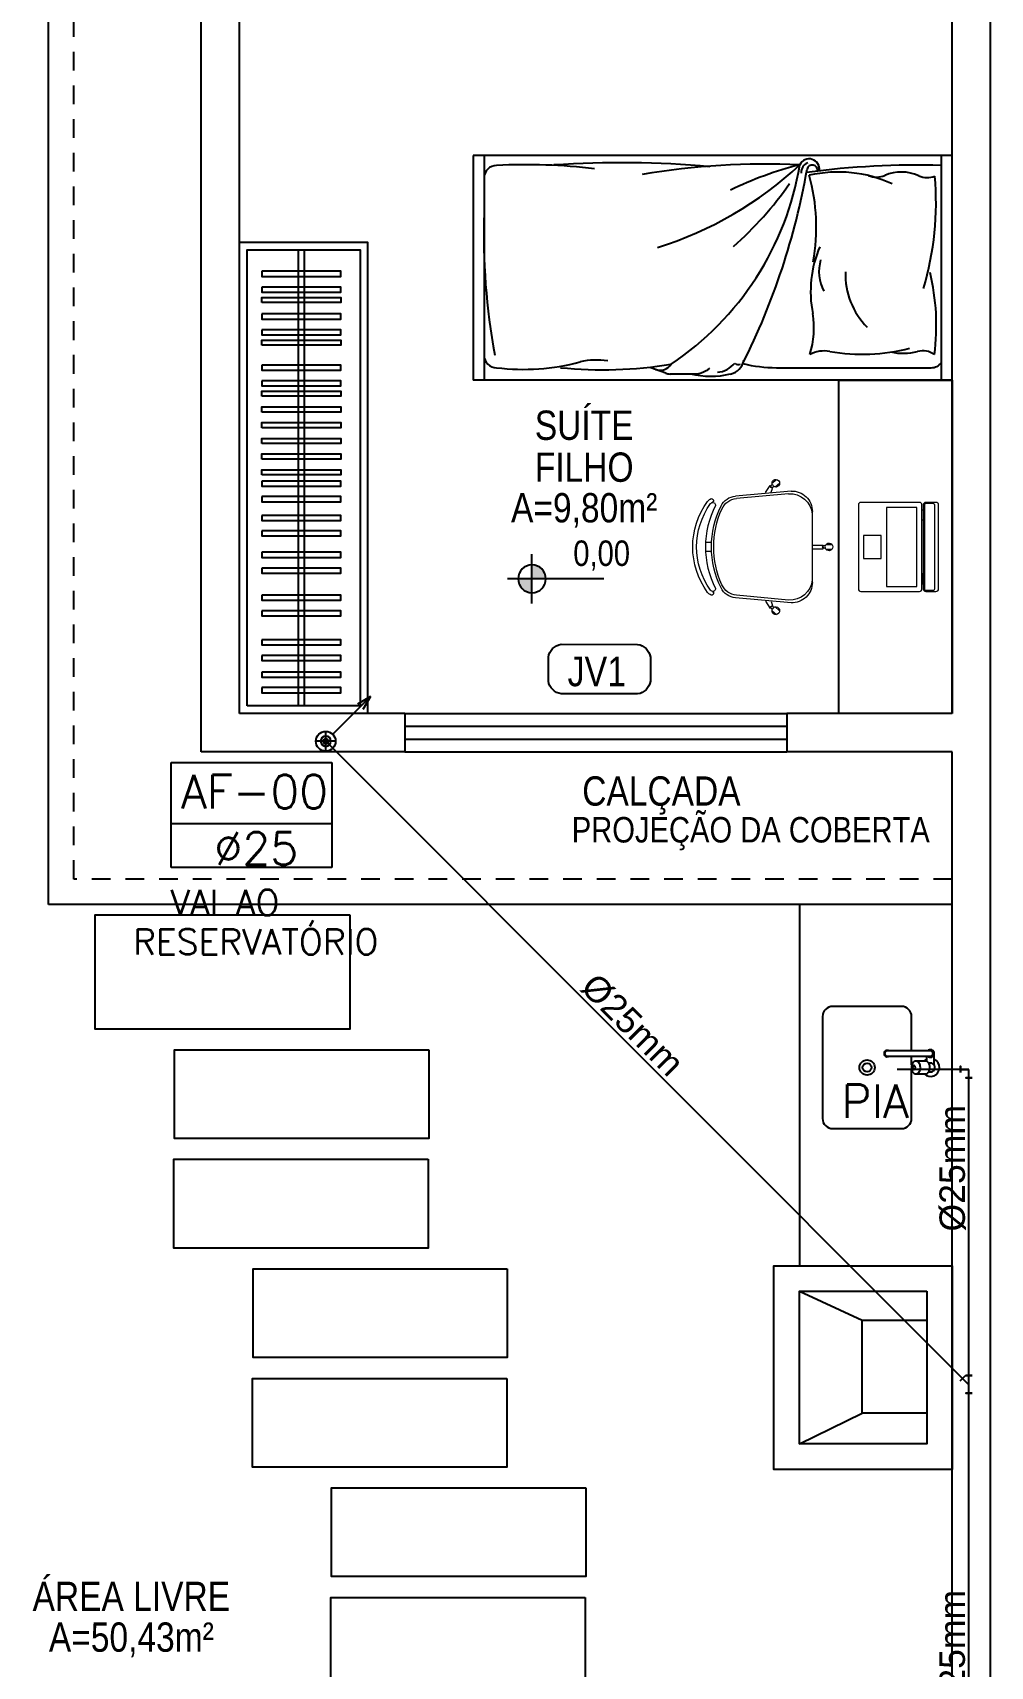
# Model space of a CAD drawing. Header units: millimetres. Extents: x 3923 to 4007, y 744 to 863.
# Drawn here: x 3956.42 to 3962.82, y 823.62 to 834.53 of the extents above; entities that cross this region are included whole.
import ezdxf
from ezdxf.enums import TextEntityAlignment as Align

# ---------------------------------------------------------------- set-up
doc = ezdxf.new("R2010")
doc.units = ezdxf.units.MM
doc.linetypes.add('CONTINU', pattern=[0])
doc.linetypes.add('HIDDEN2', pattern=[0.1875, 0.125, -0.0625])
for name, color, linetype in [('-HIDRO', 8, 'Continuous'), ('A-PEN-W', 7, 'Continuous'), ('AF', 5, 'Continuous'), ('COTAS', 7, 'Continuous'), ('Diametro', 2, 'Continuous'), ('DIVERSOS', 1, 'Continuous'), ('E-txt-g', 3, 'Continuous'), ('HID-TUBPRIMARIO', 5, 'Continuous'), ('Prumadas_L', 1, 'Continuous'), ('Prumadas_Q', 3, 'Continuous'), ('Prumadas_T', 2, 'Continuous'), ('TEXTO', 3, 'Continuous')]:
    doc.layers.add(name, color=color, linetype=linetype)
doc.layers.add('E-Lay-9', color=9, linetype='Continuous', lineweight=9)
doc.layers.add('E-Txt-W', color=7, linetype='Continuous', lineweight=20)
doc.styles.add('F2', font='ARIALN.TTF')
doc.styles.add('REG60', font='romans.shx', dxfattribs={"width": 0.8, "height": 0.15})
doc.styles.add('REG80', font='romans.shx', dxfattribs={"width": 0.8, "height": 0.2})
doc.styles.add('ROMANS', font='romans__.ttf', dxfattribs={"height": 0.1})
doc.styles.get("Standard").update_dxf_attribs({"font": 'arial.ttf'})

# ---------------------------------------------------------------- blocks, each defined once
blk = doc.blocks.new('Cadeira')
at = {"layer": 'E-Lay-9', "color": 8}
for p, q in [((-0.0093, 0.0535), (-0.0093, 0.0769)), ((0.0096, 0.0535), (0.0096, 0.0769)), ((-0.1393, 0), (0.1393, 0)), ((-0.0075, 0), (-0.0075, 0.0425)), ((-0.0075, 0.0425), (-0.0056, 0.0425)), ((0.0056, 0.0425), (0.0075, 0.0425)), ((0.0075, 0), (0.0075, 0.0425)), ((-0.2192, -0.0836), (-0.1996, -0.3023)), ((-0.2087, -0.0936), (-0.1898, -0.2982)), ((0.2087, -0.0936), (0.1898, -0.2982)), ((0.2192, -0.0836), (0.1996, -0.3023)), ((-0.25, -0.1588), (-0.265, -0.1409)), ((-0.2355, -0.1467), (-0.2505, -0.1288)), ((-0.2398, -0.1647), (-0.2413, -0.1659)), ((-0.2133, -0.1847), (-0.2413, -0.1659)), ((-0.2298, -0.1563), (-0.2313, -0.1575)), ((-0.2144, -0.1618), (-0.2298, -0.1563)), ((0.2133, -0.1847), (0.2413, -0.1659)), ((0.2144, -0.1618), (0.2298, -0.1563)), ((0.2298, -0.1563), (0.2313, -0.1575)), ((0.2355, -0.1467), (0.2505, -0.1288)), ((0.2398, -0.1647), (0.2413, -0.1659)), ((0.25, -0.1588), (0.265, -0.1409)), ((-0.0175, -0.3961), (-0.0175, -0.4196)), ((0.0175, -0.3961), (0.0175, -0.4196))]:
    blk.add_line(p, q, dxfattribs=at)
blk.add_lwpolyline([(0.1631, -0.3812, -0.237888), (-0.1631, -0.3812, 0.605717), (-0.1738, -0.3953, 0.122717), (-0.17, -0.4, 0.323529), (0.17, -0.4, 0.122717), (0.1738, -0.3953, 0.605717)], format="xyb", close=True, dxfattribs=at)
for centre in [(0, 0.0466), (-0.2382, -0.1579), (0.2382, -0.1579)]:
    blk.add_circle(centre, 0.005, dxfattribs=at)
for centre, radius, start, end in [((0.0001, 0.0652), 0.015, 281.63338, 257.45365), ((-0.1393, -0.08), 0.08, 90, 182.56924), ((0, 0.0475), 0.0075, 221.81031, 318.18969), ((0.1393, -0.08), 0.08, 357.43076, 90), ((-0.1202, -0.0886), 0.0887, 95.59249, 183.25223), ((0.1202, -0.0886), 0.0887, 356.74777, 84.40751), ((-0.2502, -0.1438), 0.015, 322.54635, 298.36662), ((-0.2388, -0.1573), 0.0075, 261.81031, 358.18969), ((0.2388, -0.1573), 0.0075, 181.81031, 278.18969), ((0.2502, -0.1438), 0.015, 241.63338, 217.45365), ((-0.1299, -0.296), 0.07, 185.12125, 243.60471), ((-0.1201, -0.2918), 0.07, 185.2999, 245.73609), ((0.1201, -0.2918), 0.07, 294.26391, 354.7001), ((0.1299, -0.296), 0.07, 296.39529, 354.87875), ((0, -0.0343), 0.3622, 243.60471, 296.39529), ((0, -0.0254), 0.3622, 245.73609, 294.26391), ((-0.1819, -0.3961), 0.00782, 29.81088, 225.32554), ((-0.1625, -0.39), 0.0275, 205.14546, 233.45713), ((0, -0.1648), 0.3052, 234.12379, 305.87621), ((-0.1625, -0.39), 0.0125, 205.14546, 233.1301), ((0.1819, -0.3961), 0.00782, 314.67446, 150.18912), ((0.1625, -0.39), 0.0275, 306.54287, 334.85454)]:
    blk.add_arc(centre, radius, start, end, dxfattribs=at)
blk = doc.blocks.new('Notebook')
at = {"layer": 'E-Lay-9', "color": 8}
for p, q in [((-0.175, 0.305), (-0.175, 0.3)), ((-0.175, 0.3), (-0.175, 0.265)), ((0.165, 0.315), (-0.165, 0.315)), ((0.175, 0.3), (0.175, 0.305)), ((0.175, 0.265), (0.175, 0.3)), ((-0.165, 0.255), (0.165, 0.255))]:
    blk.add_line(p, q, dxfattribs=at)
for points in [[(-0.165, 0.26), (0.165, 0.26, 0.414214), (0.17, 0.265), (0.17, 0.295, 0.414214), (0.165, 0.3), (-0.165, 0.3, 0.414214), (-0.17, 0.295), (-0.17, 0.265, 0.414214)], [(-0.165, 0), (0.165, 0, 0.414214), (0.175, 0.01), (0.175, 0.24, 0.414214), (0.165, 0.25), (-0.165, 0.25, 0.414214), (-0.175, 0.24), (-0.175, 0.01, 0.414214)]]:
    blk.add_lwpolyline(points, format="xyb", close=True, dxfattribs=at)
for points in [[(-0.155, 0.11), (0.155, 0.11), (0.155, 0.23), (-0.155, 0.23)], [(-0.105, 0.25), (-0.145, 0.25), (-0.145, 0.255), (-0.105, 0.255)], [(0.105, 0.25), (0.145, 0.25), (0.145, 0.255), (0.105, 0.255)], [(-0.045, 0.02), (0.045, 0.02), (0.045, 0.09), (-0.045, 0.09)]]:
    blk.add_lwpolyline(points, close=True, dxfattribs=at)
for centre, start, end in [((-0.165, 0.305), 90, 180), ((-0.165, 0.265), 180, 270), ((0.165, 0.305), 0, 90), ((0.165, 0.265), 270, 360)]:
    blk.add_arc(centre, 0.01, start, end, dxfattribs=at)
blk = doc.blocks.new('TXT-AMB75')
at = {"layer": 'E-txt-g', "style": 'REG80', "width": 0.8, "flags": 8}
blk.add_attdef('TXT', text='', height=0.2, dxfattribs=at).set_placement((0.0055, 0.2964), align=Align.CENTER)
at = {"layer": 'E-Txt-W', "style": 'REG60', "width": 0.8, "flags": 8}
blk.add_attdef('TXT', text='', height=0.15, dxfattribs=at).set_placement((0.0055, 0.0271), align=Align.CENTER)
blk = doc.blocks.new('NIVEL')
at = {"layer": 'DIVERSOS'}
h = blk.add_hatch(color=7, dxfattribs=at)
h.paths.add_polyline_path([(0, 0.137, 0.414214), (-0.137, 0), (0, 0)])
h.paths.add_polyline_path([(0, 0), (0, -0.137, 0.414214), (0.137, 0)])
at = {"layer": 'DIVERSOS', "color": 7}
for p, q in [((0, 0.242), (0, -0.242)), ((0.709, 0), (-0.242, 0))]:
    blk.add_line(p, q, dxfattribs=at)
blk.add_circle((0, 0), 0.137, dxfattribs=at)
blk = doc.blocks.new('Cuba coz')
at = {"color": 8}
blk.add_line((7.5, -4.5), (7.5, -2.41), dxfattribs=at)
for points in [[(13.41, -6.5), (13.41, -20, 0.414214), (17.41, -24), (44.41, -24, 0.414214), (48.41, -20), (48.41, 20, 0.414214), (44.41, 24), (17.41, 24, 0.414214), (13.41, 20), (13.41, 0.74)], [(6.7, 1.75), (6, 1.75, 0.546464), (4.41, -0.73, -0.10784), (4.5, -1.15), (4.5, -5.5)], [(11.72, 2.5), (7.96, 2.5, 0.133256), (7.32, 2.33, 0.106756), (6.71, 1.77, 0.082828), (6.34, 0.99, 0.071352), (6.19, 0, 0.071352), (6.34, -0.99, 0.082828), (6.71, -1.77, 0.106756), (7.32, -2.33, 0.133256), (7.96, -2.5), (11.72, -2.5)], [(4.41, -0.73, 0.293273), (6, -1.75), (6.7, -1.75)], [(13.41, -1), (13.41, -4.5, 0.414214)]]:
    blk.add_lwpolyline(points, format="xyb", dxfattribs=at)
for points in [[(11.72, -2.5, 0.133256), (12.36, -2.33, 0.106756), (12.97, -1.77, 0.082828), (13.35, -0.99, 0.071352), (13.49, 0, 0.071352), (13.35, 0.99, 0.082828), (12.97, 1.77, 0.106756), (12.36, 2.33, 0.133256), (11.72, 2.5, 0.133256), (11.08, 2.33, 0.106756), (10.47, 1.77, 0.082828), (10.1, 0.99, 0.071352), (9.95, 0, 0.071352), (10.1, -0.99, 0.082828), (10.47, -1.77, 0.106756), (11.08, -2.33, 0.133256)], [(12.47, 0.75, 0.133256), (12.28, 0.7, 0.106756), (12.1, 0.53, 0.082828), (11.98, 0.3, 0.071352), (11.94, 0, 0.071352), (11.98, -0.3, 0.082828), (12.1, -0.53, 0.106756), (12.28, -0.7, 0.133256), (12.47, -0.75, 0.133256), (12.66, -0.7, 0.106756), (12.85, -0.53, 0.082828), (12.96, -0.3, 0.071352), (13, 0, 0.071352), (12.96, 0.3, 0.082828), (12.85, 0.53, 0.106756), (12.66, 0.7, 0.133256)], [(6, -6.5), (23, -6.5, 1), (23, -4.5), (6, -4.5, 1)]]:
    blk.add_lwpolyline(points, format="xyb", close=True, dxfattribs=at)
for radius in [3, 1.75]:
    blk.add_circle((30.91, 0), radius, dxfattribs=at)
for centre, radius, start, end in [((6, 0), 3.5, 45.58469, 244.62307), ((6, -5.5), 1.5, 41.81031, 318.18969), ((6, 0), 3.5, 295.37693, 314.41531), ((23, -5.5), 1.25, 233.1301, 126.8699)]:
    blk.add_arc(centre, radius, start, end, dxfattribs=at)
blk = doc.blocks.new('CIRCULOS')
at = {"layer": 'COTAS'}
for p, q in [((-4, 0), (4, 0)), ((0, 4), (0, -4))]:
    blk.add_line(p, q, dxfattribs=at)
for radius in [2, 1]:
    blk.add_circle((0, 0), radius, dxfattribs=at)

msp = doc.modelspace()

# ---------------------------------------------------------------- linework, layer by layer
at = {"layer": '-HIDRO'}
for p, q in [((3962.817, 817.989), (3962.817, 860.514)), ((3957.544, 829.726), (3957.544, 835.935)), ((3957.799, 829.981), (3957.799, 835.935)), ((3962.562, 829.981), (3962.562, 835.935)), ((3956.523, 828.706), (3956.523, 834.914)), ((3959.361, 833.709), (3959.361, 832.207)), ((3962.562, 833.709), (3959.361, 833.709)), ((3959.434, 833.709), (3959.434, 832.207)), ((3962.489, 833.709), (3962.489, 832.207)), ((3962.562, 832.207), (3962.562, 833.709)), ((3958.193, 830.032), (3958.193, 833.078)), ((3958.235, 830.032), (3958.235, 833.078)), ((3962.562, 832.207), (3959.361, 832.207)), ((3960.648, 832.255), (3960.548, 832.291)), ((3960.677, 832.249), (3960.842, 832.249)), ((3961.387, 832.291), (3962.422, 832.291)), ((3958.905, 829.981), (3957.799, 829.981)), ((3958.905, 829.981), (3958.905, 829.726)), ((3958.905, 829.981), (3961.456, 829.981)), ((3962.562, 829.981), (3961.456, 829.981)), ((3961.456, 829.981), (3961.456, 829.726)), ((3958.905, 829.896), (3961.456, 829.896)), ((3958.905, 829.811), (3961.456, 829.811)), ((3958.905, 829.726), (3957.544, 829.726)), ((3958.905, 829.726), (3961.456, 829.726)), ((3962.562, 829.726), (3961.456, 829.726)), ((3962.562, 818.84), (3962.562, 829.726)), ((3962.562, 828.706), (3956.523, 828.706))]:
    msp.add_line(p, q, dxfattribs=at)
at = {"layer": '-HIDRO', "linetype": 'HIDDEN2'}
for p, q in [((3956.693, 828.876), (3956.693, 835.084)), ((3962.562, 828.876), (3956.693, 828.876))]:
    msp.add_line(p, q, dxfattribs=at)
at = {"layer": '-HIDRO', "linetype": 'Continuous'}
for p, q in [((3961.541, 828.706), (3961.541, 826.293)), ((3961.541, 826.123), (3961.961, 825.93)), ((3961.541, 825.103), (3961.961, 825.308))]:
    msp.add_line(p, q, dxfattribs=at)
at = {"layer": '-HIDRO'}
for points in [[(3957.799, 829.981), (3957.799, 833.129), (3958.656, 833.129), (3958.656, 829.981)], [(3957.85, 830.032), (3957.85, 833.078), (3958.605, 833.078), (3958.605, 830.032)], [(3957.948, 832.935), (3957.948, 832.9), (3958.478, 832.9), (3958.478, 832.935)], [(3957.948, 832.83), (3957.948, 832.796), (3958.478, 832.796), (3958.478, 832.83)], [(3957.948, 832.726), (3957.948, 832.76), (3958.478, 832.76), (3958.478, 832.726)]]:
    msp.add_lwpolyline(points, close=True, dxfattribs=at)
at = {"layer": '-HIDRO', "ltscale": 0.5}
for points in [[(3957.948, 832.65), (3957.948, 832.616), (3958.478, 832.616), (3958.478, 832.65)], [(3957.948, 832.545), (3957.948, 832.511), (3958.478, 832.511), (3958.478, 832.545)], [(3957.948, 832.441), (3957.948, 832.475), (3958.478, 832.475), (3958.478, 832.441)], [(3957.948, 832.308), (3957.948, 832.274), (3958.478, 832.274), (3958.478, 832.308)], [(3957.948, 832.203), (3957.948, 832.169), (3958.478, 832.169), (3958.478, 832.203)], [(3957.948, 832.1), (3957.948, 832.134), (3958.478, 832.134), (3958.478, 832.1)], [(3957.948, 831.995), (3957.948, 832.029), (3958.478, 832.029), (3958.478, 831.995)], [(3957.948, 831.89), (3957.948, 831.924), (3958.478, 831.924), (3958.478, 831.89)], [(3957.948, 831.785), (3957.948, 831.819), (3958.478, 831.819), (3958.478, 831.785)], [(3957.948, 831.681), (3957.948, 831.715), (3958.478, 831.715), (3958.478, 831.681)], [(3957.948, 831.576), (3957.948, 831.61), (3958.478, 831.61), (3958.478, 831.576)], [(3957.948, 831.534), (3957.948, 831.5), (3958.478, 831.5), (3958.478, 831.534)], [(3957.948, 831.43), (3957.948, 831.396), (3958.478, 831.396), (3958.478, 831.43)], [(3957.948, 831.305), (3957.948, 831.271), (3958.478, 831.271), (3958.478, 831.305)], [(3957.948, 831.201), (3957.948, 831.167), (3958.478, 831.167), (3958.478, 831.201)], [(3957.948, 831.058), (3957.948, 831.024), (3958.478, 831.024), (3958.478, 831.058)], [(3957.948, 830.953), (3957.948, 830.919), (3958.478, 830.919), (3958.478, 830.953)], [(3957.948, 830.772), (3957.948, 830.738), (3958.478, 830.738), (3958.478, 830.772)], [(3957.948, 830.667), (3957.948, 830.633), (3958.478, 830.633), (3958.478, 830.667)], [(3957.948, 830.474), (3957.948, 830.44), (3958.478, 830.44), (3958.478, 830.474)], [(3957.948, 830.369), (3957.948, 830.335), (3958.478, 830.335), (3958.478, 830.369)], [(3957.948, 830.258), (3957.948, 830.224), (3958.478, 830.224), (3958.478, 830.258)], [(3957.948, 830.154), (3957.948, 830.12), (3958.478, 830.12), (3958.478, 830.154)]]:
    msp.add_lwpolyline(points, close=True, dxfattribs=at)
at = {"layer": '-HIDRO'}
msp.add_lwpolyline([(3961.805, 829.981), (3961.805, 832.207), (3962.562, 832.207), (3962.562, 829.981)], dxfattribs=at)
at = {"layer": '-HIDRO', "linetype": 'Continuous'}
msp.add_lwpolyline([(3960.545, 830.197, -0.331371), (3960.46, 830.112), (3959.95, 830.113, -0.332506), (3959.864, 830.197), (3959.864, 830.358, -0.330378), (3959.949, 830.444), (3960.46, 830.443, -0.331371), (3960.545, 830.358)], format="xyb", close=True, dxfattribs=at)
at = {"layer": '-HIDRO', "linetype": 'CONTINU'}
msp.add_lwpolyline([(3961.541, 828.706), (3961.541, 826.293), (3962.562, 826.293), (3962.562, 828.706)], close=True, dxfattribs=at)
at = {"layer": '-HIDRO', "linetype": 'Continuous'}
for points in [[(3958.536, 828.637), (3958.536, 827.874), (3956.836, 827.874), (3956.836, 828.637)], [(3959.065, 827.735), (3959.065, 827.143), (3957.365, 827.143), (3957.365, 827.735)], [(3959.061, 827.004), (3959.061, 826.411), (3957.361, 826.411), (3957.361, 827.004)], [(3959.589, 826.272), (3959.589, 825.68), (3957.89, 825.68), (3957.89, 826.272)], [(3962.562, 826.293), (3962.562, 824.933), (3961.371, 824.933), (3961.371, 826.293)], [(3962.392, 826.123), (3962.392, 825.103), (3961.541, 825.103), (3961.541, 826.123)], [(3962.392, 825.93), (3962.392, 825.308), (3961.961, 825.308), (3961.961, 825.93)], [(3959.585, 825.541), (3959.585, 824.948), (3957.886, 824.948), (3957.886, 825.541)], [(3960.114, 824.809), (3960.114, 824.217), (3958.415, 824.217), (3958.415, 824.809)], [(3960.11, 824.078), (3960.11, 823.485), (3958.411, 823.485), (3958.411, 824.078)]]:
    msp.add_lwpolyline(points, close=True, dxfattribs=at)
at = {"layer": '-HIDRO'}
for centre, radius, start, end in [((3959.518, 833.558), 0.0841, 90, 180), ((3959.719, 829.949), 3.698, 82.9481, 93.1174), ((3960.347, 826.924), 6.736, 84.9255, 93.8008), ((3961.323, 828.612), 5.039, 87.4941, 99.5094), ((3959.865, 835.441), 2.457, 287.2387, 313.0858), ((3959.578, 833.973), 1.993, 303.6929, 350.5732), ((3962.116, 831.381), 2.337, 104.1894, 116.3096), ((3956.962, 834.429), 4.701, 333.3271, 350.0569), ((3961.606, 833.616), 0.0696, 351.6091, 153.9382), ((3961.623, 833.596), 0.0695, 112.6052, 184.4989), ((3962.329, 828.003), 5.641, 88.3703, 97.5322), ((3961.627, 833.61), 0.0351, 351.2915, 168.1256), ((3959.495, 834.914), 2.422, 311.512, 324.8728), ((3961.8, 832.74), 0.858, 65.118, 102.9862), ((3960.354, 833.23), 1.3, 349.7638, 15.4497), ((3962.055, 833.708), 0.144, 249.0161, 292.8808), ((3962.222, 833.314), 0.284, 65.7877, 112.8808), ((3962.395, 833.699), 0.138, 245.7877, 291.7124), ((3960.477, 833.391), 1.977, 343.2017, 5.199), ((3963.874, 833.179), 4.442, 178.1405, 190.4224), ((3962.375, 832.799), 0.759, 156.6878, 191.1217), ((3961.956, 832.934), 0.284, 164.1407, 207.6985), ((3962.344, 832.912), 0.495, 177.8295, 225.0098), ((3960.954, 832.575), 1.502, 352.5099, 13.5732), ((3961.052, 832.557), 0.586, 342.3598, 9.3926), ((3961.96, 833.671), 1.29, 260.3711, 284.26), ((3959.518, 832.375), 0.0841, 180, 270), ((3959.698, 833.733), 1.453, 262.8693, 285.1081), ((3960.226, 835.042), 2.765, 264.178, 279.5071), ((3960.187, 831.781), 0.561, 82.4747, 101.3425), ((3960.611, 832.358), 0.0841, 249.7541, 329.4872), ((3960.979, 832.43), 0.17, 274.6849, 320.5984), ((3961.055, 832.364), 0.118, 282.8827, 348.3869), ((3961.133, 832.339), 0.0279, 218.531, 300.6976), ((3961.402, 833.359), 1.068, 257.089, 269.2313), ((3961.708, 832.187), 0.216, 80.3711, 116.9649), ((3962.233, 832.758), 0.371, 257.312, 285.1988), ((3962.366, 832.27), 0.134, 54.3788, 105.1988), ((3962.422, 832.375), 0.0841, 270, 323.1301), ((3960.677, 832.333), 0.0841, 249.7541, 270), ((3960.677, 832.333), 0.0841, 249.7541, 270), ((3960.948, 832.831), 0.597, 256.9286, 282.8827), ((3960.831, 832.43), 0.181, 266.6017, 307.7302)]:
    msp.add_arc(centre, radius, start, end, dxfattribs=at)
for p, q in [((3958.422, 829.842), (3958.676, 830.096)), ((3958.676, 830.096), (3958.588, 830.044)), ((3958.676, 830.096), (3958.624, 830.009))]:
    msp.add_line(p, q)
msp.add_ellipse((3958.376, 829.796), major_axis=(0.0466, 0.0466), ratio=1, start_param=0.785398, end_param=7.068583)
at = {"layer": 'AF', "color": 2}
for p, q in [((3962.618, 827.604), (3962.674, 827.604)), ((3962.674, 827.548), (3962.674, 827.604)), ((3962.631, 825.541), (3962.674, 825.498)), ((3962.674, 825.498), (3962.674, 825.559)), ((3962.674, 825.441), (3962.674, 825.498))]:
    msp.add_line(p, q, dxfattribs=at)
at = {"layer": 'AF', "color": 2, "extrusion": (-1, 1.83697e-16, 0)}
msp.add_circle((-827.604, 0, -3962.618), 0.0213, dxfattribs=at)
at = {"layer": 'AF', "color": 2, "extrusion": (-1.83697e-16, -1, 0)}
for centre in [(3962.674, 0, -827.548), (3962.674, 0, -825.559), (3962.674, 0, -825.441)]:
    msp.add_circle(centre, 0.0213, dxfattribs=at)
at = {"layer": 'AF', "color": 2, "extrusion": (-0.707107, 0.707107, 0)}
msp.add_circle((-3385.748, 0, -2218.258), 0.0213, dxfattribs=at)
at = {"layer": 'HID-TUBPRIMARIO'}
for p, q in [((3958.376, 829.796), (3962.674, 825.498)), ((3962.674, 827.604), (3962.194, 827.604)), ((3962.674, 821.792), (3962.674, 827.604))]:
    msp.add_line(p, q, dxfattribs=at)
at = {"layer": 'Prumadas_L'}
msp.add_line((3958.417, 829.244), (3957.344, 829.244), dxfattribs=at)
at = {"layer": 'Prumadas_Q'}
for p, q in [((3957.344, 828.952), (3957.344, 829.655)), ((3957.344, 829.655), (3958.417, 829.655)), ((3958.417, 829.655), (3958.417, 828.952)), ((3958.417, 828.952), (3957.344, 828.952))]:
    msp.add_line(p, q, dxfattribs=at)

# ---------------------------------------------------------------- block references
at = {"layer": '-HIDRO'}
ref = msp.add_blockref('TXT-AMB75', (3960.097, 831.441), dxfattribs=dict(at, xscale=1.240029, yscale=1.240029, zscale=1.240029))
ref.add_attrib('TXT', 'SUÍTE', dxfattribs={"layer": 'E-txt-g', "color": 2, "height": 0.1956, "style": 'F2'}).set_placement((3960.103, 831.809), align=Align.CENTER)
ref = msp.add_blockref('TXT-AMB75', (3960.097, 831.162), dxfattribs=dict(at, xscale=1.240029, yscale=1.240029, zscale=1.240029))
ref.add_attrib('TXT', 'FILHO', dxfattribs={"layer": 'E-txt-g', "color": 2, "height": 0.1956, "style": 'F2'}).set_placement((3960.103, 831.529), align=Align.CENTER)
ref.add_attrib('TXT', 'A=9,80m²', dxfattribs={"layer": 'E-Txt-W', "height": 0.1956, "style": 'F2'}).set_placement((3960.103, 831.258), align=Align.CENTER)
for name, p, xscale, yscale, zscale, rotation in [('Cadeira', (3961.628, 831.094, 5.589), -1.701, 1.701, 1.701, 270), ('Notebook', (3961.935, 831.094, 5.589), 1.701, 1.701, 1.701, 270), ('Cuba coz', (3962.519, 827.617, -10.775), 0.01701000000037129, 0.01701000000037129, 0.01701000000037129, 180)]:
    msp.add_blockref(name, p, dxfattribs=dict(at, xscale=xscale, yscale=yscale, zscale=zscale, rotation=rotation))
at = {"layer": '-HIDRO', "linetype": 'Continuous', "xscale": -0.6779959121431578, "yscale": 0.6779959121431578, "zscale": 0.6779959121431578, "rotation": 180}
msp.add_blockref('NIVEL', (3959.754, 830.881), dxfattribs=at)
at = {"layer": '-HIDRO'}
ref = msp.add_blockref('TXT-AMB75', (3960.612, 828.998), dxfattribs=dict(at, xscale=1.240029, yscale=1.240029, zscale=1.240029))
ref.add_attrib('TXT', 'CALÇADA', dxfattribs={"layer": 'E-txt-g', "color": 2, "height": 0.1956, "style": 'F2'}).set_placement((3960.619, 829.366), align=Align.CENTER)
ref = msp.add_blockref('TXT-AMB75', (3957.07, 823.619), dxfattribs=dict(at, xscale=1.240029, yscale=1.240029, zscale=1.240029))
ref.add_attrib('TXT', 'ÁREA LIVRE', dxfattribs={"layer": 'E-txt-g', "color": 2, "height": 0.1956, "style": 'F2'}).set_placement((3957.077, 823.987), align=Align.CENTER)
ref.add_attrib('TXT', 'A=50,43m²', dxfattribs={"layer": 'E-Txt-W', "height": 0.1956, "style": 'F2'}).set_placement((3957.077, 823.715), align=Align.CENTER)
at = {"layer": 'A-PEN-W', "xscale": -0.01701, "yscale": 0.01701, "zscale": 0.01701, "rotation": 270}
msp.add_blockref('CIRCULOS', (3958.376, 829.796), dxfattribs=at)

# ---------------------------------------------------------------- texts
at = {"layer": '-HIDRO', "linetype": 'Continuous', "style": 'F2'}
for s, height, p in [('0,00', 0.1701, (3960.03, 831.137)), ('JV1', 0.1983, (3959.992, 830.362, 2.912)), ('PROJEÇÃO DA COBERTA', 0.1701, (3960.02, 829.29))]:
    msp.add_text(s, height=height, dxfattribs=at).set_placement(p, align=Align.TOP_LEFT)
at = {"layer": 'Diametro', "style": 'ROMANS'}
for s, p in [('VAI AO', (3957.702, 828.634)), (' RESERVATÓRIO', (3957.85, 828.372))]:
    msp.add_text(s, height=0.1701, rotation=360, dxfattribs=at).set_placement(p, align=Align.CENTER)
at = {"layer": 'Prumadas_T', "style": 'ROMANS'}
for s, height, p in [('AF-00', 0.225, (3957.9, 829.347)), ('%%C25', 0.2178, (3957.912, 828.971))]:
    msp.add_text(s, height=height, rotation=360, dxfattribs=at).set_placement(p, align=Align.CENTER)
msp.add_text('PIA', height=0.2229, rotation=360, dxfattribs=at).set_placement((3961.823, 827.28))
at = {"layer": 'TEXTO'}
for rotation, p in [(314.9622, (3960.428, 827.903)), (90, (3962.562, 826.944)), (90, (3962.562, 823.706))]:
    msp.add_text('Ø25mm', height=0.1701, rotation=rotation, dxfattribs=at).set_placement(p, align=Align.MIDDLE_CENTER)

doc.saveas('drawing.dxf')
